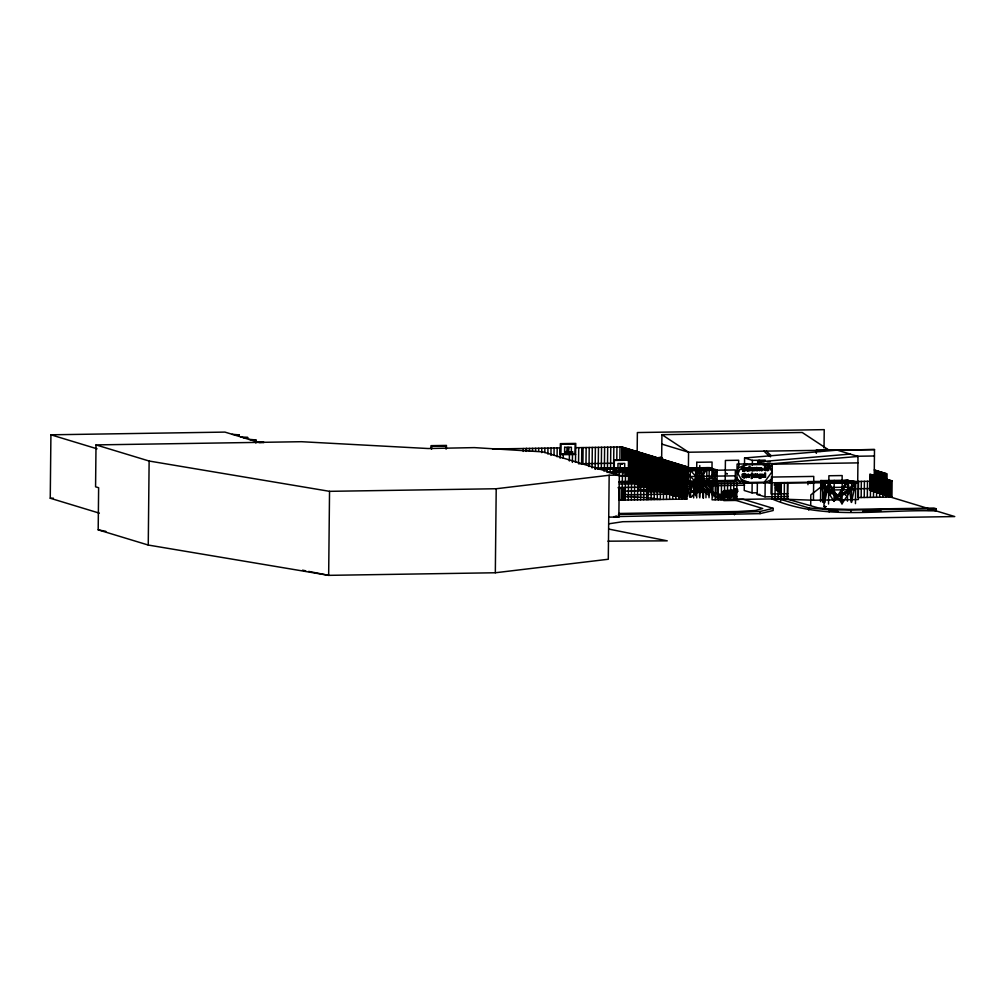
<?xml version="1.0" encoding="UTF-8"?>
<svg xmlns="http://www.w3.org/2000/svg" width="1005" height="1005" viewBox="0 0 1005 1005"><rect width="100%" height="100%" fill="white"/><g stroke="black" fill="none" stroke-linecap="round" stroke-linejoin="round"><path stroke-width="1.5" d="M765.471 469.511L765.395 468.142L766.25 468.154L765.408 467.488L766.174 467.476M99.357 513.153L50.25 498.241L50.916 434.801L224.932 432.1L259.679 442.652L264.089 442.426L256.84 441.785M96.015 444.901L95.576 486.797L98.628 487.727L98.189 529.849L148.25 545.049L328.66 575.35L495.327 572.762L608.289 559.257L609.168 475.252L619.294 475.089L542.951 451.898L474.385 447.614L428.143 448.532L301.5 441.71L96.015 444.901L149.129 461.031L329.54 491.332L496.206 488.744L609.168 475.252M148.25 545.049L149.129 461.031M255.86 443.029L255.898 439.939L248.65 439.298M329.54 491.332L328.66 575.35L308.686 571.405M430.994 448.657L431.032 445.655L446.446 445.416L446.408 448.833M431.66 449.072L431.685 446.258L445.805 446.032L445.78 448.846M495.327 572.762L496.206 488.744M523.253 451.446L523.291 448.506M529.447 451.346L529.472 448.418M532.524 451.295L532.55 448.368M535.602 451.258L535.627 448.318M538.68 451.207L538.705 448.268M541.733 452.627L541.783 448.217M544.811 452.577L544.861 448.18M547.876 453.996L547.939 448.13M550.941 455.416L551.016 448.079M554.019 455.366L554.094 448.029M557.084 456.785L557.172 447.979M560.137 458.205L560.25 447.941L492.513 448.984M563.215 458.154L563.265 453.757M568.34 452.501L569.069 448.004L566.971 448.042C566.657 454.8 568.73 452.715 568.026 447.263M569.345 460.993L569.42 453.657M572.398 462.413L572.498 453.607M575.476 462.363L575.764 443.419L560.363 443.657L560.237 454.687L575.651 454.448M578.717 447.652L578.541 463.782L613.678 463.242M581.619 463.732L581.795 447.602M582.913 463.72L583.076 447.577M585.99 463.669L586.154 447.539M589.031 466.546L589.232 447.489M592.096 467.966L592.309 447.439M595.161 469.385L595.387 447.388M598.226 469.335L598.465 447.351M601.304 469.297L601.543 447.3M603.98 471.043L604.018 468.104M604.382 469.247L604.621 447.25M607.045 472.463L607.095 468.066M607.46 469.197L607.698 447.2M610.123 472.413L610.173 468.016M610.538 469.147L610.776 447.15M613.188 473.832L613.251 467.966M613.854 447.112L613.578 470.88L621.278 470.767M616.253 475.252L616.329 467.915M616.794 460.252L616.932 447.062M619.143 488.443L619.017 499.975L621.09 500.101L621.216 488.556L618.464 488.229L620.726 488.041M608.729 517.148L618.854 516.985L619.407 467.865M619.871 460.202L620.01 447.011M621.781 460.177L621.919 446.986L575.639 447.702M622.17 460.29L622.309 447.099M622.145 500.088L622.484 467.827M623.1 459.109L623.213 447.376M624.608 488.355L623.489 488.518L623.364 500.063L624.494 499.9L624.608 488.355L623.163 488.166M623.866 473.003L623.891 470.24M624.005 459.386L624.13 447.652M623.942 488.154L623.816 499.686L624.494 499.9M624.796 472.011L624.821 469.36M624.922 459.662L625.047 447.929M625.223 500.038L625.562 467.777M625.663 476.383L625.738 469.637M625.839 459.938L625.964 448.205M619.281 481.546L628.69 481.395L628.741 475.943L626.379 475.227L626.404 472.501L624.042 471.772L608.364 472.023M626.592 475.29L626.655 469.197M626.756 460.215L626.881 448.481M627.509 475.566L627.572 469.473M627.673 460.491L627.786 448.758M628.427 475.842L628.464 460.227L614.344 460.441L614.243 470.315L621.291 470.202M628.602 459.31L628.703 449.047M628.301 499.988L628.64 467.727M629.281 481.583L629.62 449.323M630.198 481.86L630.537 449.599M631.442 449.876L631.115 482.136L618.854 482.312M631.379 499.937L631.705 467.677M632.019 482.413L632.359 450.152M632.936 482.689L633.276 450.428M633.854 482.965L634.193 450.705M634.457 499.887L634.783 467.627M634.771 483.242L635.11 450.981M635.399 484.096L635.549 469.423L674.129 468.833M635.675 483.518L636.014 451.258M636.303 484.372L636.466 469.712M636.592 483.807L636.931 451.547M637.22 484.649L637.371 469.988M637.509 484.083L637.848 451.823M637.522 499.849L637.861 467.589M638.137 484.925L638.489 454.361M638.439 484.36L638.765 452.099M638.728 485.503L638.904 469.373M639.054 485.201L639.205 470.541M639.23 470.767L639.406 454.637M655.097 489.435L655.863 489.51L638.954 489.736L639.683 452.376M640.311 454.913L639.959 485.478L673.953 484.963M640.26 484.913L640.6 452.652M640.6 499.799L641.228 455.19M641.177 485.189L641.517 452.928M641.793 486.031L642.145 455.466M642.095 485.465L642.434 453.205M642.71 486.32L643.062 455.742M642.999 485.754L643.338 453.494M643.627 486.596L643.966 456.019M643.677 499.749L644.017 467.488M643.916 486.031L644.255 453.77M644.532 486.872L644.883 456.295M644.833 486.307L645.172 454.046M645.172 485.402L645.336 469.272M645.449 487.149L645.8 456.572M645.75 486.583L646.089 454.323M646.366 487.425L646.517 472.765M646.542 472.991L646.717 456.86M661.956 491.721L662.81 491.734L646.579 491.985L646.994 454.599M646.755 499.699L647.094 467.438M647.283 487.701L647.635 457.137M647.572 487.136L647.911 454.876M648.049 499.686L648.539 457.413M648.489 487.412L648.828 455.152M649.104 488.254L649.456 457.69M649.406 487.689L649.745 455.428M650.021 488.531L650.373 457.966M650.323 487.965L650.662 455.705M650.938 488.819L651.089 474.146M651.114 474.373L651.29 458.242M651.127 499.636L651.567 455.981M651.856 489.096L652.195 458.519M652.145 488.531L652.484 456.27M652.76 489.372L653.112 458.795M653.062 488.807L653.401 456.546M653.677 489.649L654.029 459.071M653.979 489.083L654.318 456.823M654.205 499.586L654.544 467.325M654.393 485.264L654.569 469.134M654.594 489.925L654.946 459.348M654.971 482.023L655.235 457.099M655.599 481.408L655.863 459.637M655.8 489.636L656.139 457.375M656.428 490.478L656.768 459.913M656.717 489.912L657.056 457.652M657.283 499.535L657.685 460.19L637.145 453.946M657.634 490.189L657.974 457.928M658.25 491.03L658.401 476.37M658.426 476.596L658.589 461.936M658.551 490.465L658.891 458.205M659.167 491.319L659.494 462.212M659.468 490.754L659.795 458.481M659.971 462.514L660.612 463.707L661.227 462.89L661.918 465.78L662.835 459.524L661.026 457.338L658.212 457.878L657.195 460.78L659.041 463.443L661.026 463.707L662.27 462.689L662.848 459.712L661.705 460.089L661.918 465.78L660.951 459.649L658.451 459.775L658.978 462.74L660.197 463.72L660.109 461.132L658.451 459.775L659.029 457.375L661.039 459.901L662.835 459.524L661.026 457.338L662.835 459.524M660.021 457.853L661.83 461.295L661.918 465.78L661.34 461.295L659.757 459.75L661.252 460.026M660.084 491.596L660.411 462.488M660.612 463.707L660.624 462.715L662.006 463.129M660.36 499.498L660.712 458.77M661.24 461.107L660.951 459.649L662.885 460.893L657.195 460.78L658.978 462.74L661.755 463.142M660.989 491.872L661.34 461.295L660.109 461.132L661.039 459.901L657.295 459.398M661.29 491.307L661.931 434.663L802.216 432.489L828.861 450.052L825.896 449.147M661.83 461.295L661.994 464.059L661.705 460.089M661.906 492.149L662.27 461.584M662.207 491.583L662.546 459.323M662.37 491.709L662.509 479.31L639.595 473.732L650.461 476.131M662.823 492.425L663.187 461.86M663.124 491.86L663.463 459.599M663.438 499.447L663.777 467.187M663.74 492.701L664.091 462.137M664.029 492.136L664.368 459.875M664.657 492.978L665.009 462.413M664.946 492.412L665.285 460.152M665.561 493.254L665.725 478.594M665.762 478.82L665.926 462.689M665.863 492.689L666.202 460.428M666.516 499.397L666.843 462.966M666.78 492.965L667.119 460.705M667.395 493.807L667.76 463.242M667.697 493.241L668.024 460.981M668.312 494.096L668.664 463.519M668.601 493.53L668.941 461.27M669.217 494.372L669.581 463.795M669.518 493.807L669.858 461.546M669.594 499.347L669.92 467.086M670.134 494.648L670.285 479.988M670.322 480.214L670.498 464.084M670.435 494.083L670.775 461.823M671.051 494.925L671.415 464.36M671.353 494.36L671.692 462.099M671.968 495.201L672.32 464.637M672.257 494.636L672.596 462.375M672.659 499.297L672.998 467.036M673.074 481.043L673.237 464.913M673.162 496.344L673.513 462.652M673.79 495.754L674.154 465.189L661.353 461.295L662.32 461.282L661.478 459.901L661.843 457.828M674.43 462.928L674.079 495.905L675.008 495.465L675.347 463.205M674.707 496.03L674.858 481.37M675.737 499.259L676.076 466.986M675.925 495.741L676.252 463.481M676.541 496.596L676.692 481.923M676.83 496.03L677.169 463.77M677.471 495.402L677.609 482.199M677.747 496.307L678.086 464.046M744.579 485.214L678.161 486.244L678.325 470.817L674.116 469.536M678.375 495.679L678.513 482.475M678.664 496.583L679.003 464.323M678.815 499.209L679.154 466.948M679.292 495.955L679.43 482.764M679.581 496.859L679.92 464.599M680.197 497.701L680.347 483.041M680.498 497.136L680.825 464.875M681.126 496.508L681.264 483.317M681.403 497.412L681.742 465.152M681.893 499.158L682.232 466.898M682.32 497.689L682.659 465.428M682.948 497.073L683.086 483.87M683.237 497.965L683.576 465.704M683.865 497.349L684.003 484.146L635.549 469.423M684.154 498.241L684.493 465.981M684.97 499.108L685.31 466.848M685.058 498.53L685.397 466.257M685.975 498.807L686.315 466.546M619.13 500.126L686.892 499.083L687.232 466.823L621.919 446.986M687.232 496.508L687.357 484.096M736.992 480.34L688.274 481.094L688.576 452.225L661.931 434.663M689.983 496.885L690.272 470.453L682.269 468.029L689.593 496.922M690.586 496.457L690.711 484.046M693.651 497.952L693.789 483.995M695.045 491.709L695.083 488.907L695.875 489.159L695.849 491.948M695.435 495.804L695.724 467.815M696.729 497.915L696.867 483.945M699.43 497.01L699.769 465.541M691.553 491.508L699.631 491.382L699.668 488.581L696.967 488.631M699.807 497.864L699.945 483.895M702.03 492.111L702.068 489.309L699.367 489.36M702.884 497.814L703.023 483.857M703.437 498.229L703.726 470.252M705.962 497.764L706.1 483.807M706.716 482.161L706.842 470.378M709.04 497.714L709.191 467.614L682.269 468.029L708.902 495.591L717.193 470.039L709.191 467.614L681.968 496.005M712.256 483.707L712.093 499.837L787.304 498.668L787.48 482.538M715.171 499.786L715.334 483.656M717.193 470.039L716.892 498.028L690.272 470.453L717.193 470.039L691.025 497.349M718.248 499.749L718.412 483.619M718.387 499.812L718.801 495.679L736.15 495.402L736.941 496.822L718.424 497.111M718.763 499.799L718.801 495.679M720.648 499.774L720.685 495.641L723.575 490.842L737.557 489.636L737.632 491.445L736.489 492.827L722.231 493.04M721.364 495.98L721.49 483.568M721.628 499.761L721.691 494.51L735.61 494.297L736.15 495.402M722.658 499.736L722.746 491.671L737.632 491.445M723.474 499.724L723.575 490.842L737.293 490.628M724.492 491.282L724.567 483.518M724.869 499.711L724.969 490.277M725.195 480.528L725.409 460.453L738.675 460.24L738.625 464.875M727.319 499.673L727.645 483.468M729.065 499.636L729.165 490.591M730.597 495.829L730.723 483.418M730.798 499.611L730.886 490.729M733.499 499.573L734.24 488.832L734.756 499.548M733.738 489.586L733.801 483.38M734.127 499.56L734.24 488.832M734.441 514.774L734.467 512.6L760.094 511.47L773.172 508.354L773.147 510.527L760.069 513.63L613.841 516.645M735.547 499.535L735.66 489.058L734.052 489.083M736.188 489.422L735.61 494.297M736.489 492.827L736.527 489.649L735.66 489.058M736.778 492.638L736.703 499.46M736.816 489.536L737.08 464.084L772.292 463.531L771.928 498.907C824.037 521.118 881.498 509.07 936.158 510.917L936.183 508.744L933.934 508.065L848.748 509.384L825.758 508.731L817.882 507.776L787.644 499.259L780.571 499.359L780.546 501.533M737.281 491.872L737.306 489.334L736.527 489.649M743.939 474.473L743.851 475.114L743.097 473.606L741.992 474.486L742.481 477.312L743.625 477.538M743.147 476.219L743.084 475.126L743.926 475.139M743.549 477.513L743.914 476.81L743.11 476.684M745.836 475.968C745.032 471.797 743.989 484.435 744.202 473.292L745.446 474.486M744.328 482.764L744.24 490.503L752.042 492.877L757.268 492.789M744.517 464.184L744.579 457.991L837.203 450.127L874.501 449.549L874.099 488.493L857.001 488.757M745.773 474.347L746.627 477.45L745.823 477.463L745.76 475.579M746.627 477.45L746.564 475.466M747.745 470.855L748.826 470.616L748.109 470.126M747.62 470.164C745.735 468.883 749.529 470.189 748.8 468.757M749.253 466.571L749.202 470.755L750.082 470.767L750.119 466.584L749.328 466.596M748.788 477.45L749.542 476.458L749.052 477.388M747.871 476.295L749.592 476.081L749.504 475.39M751.124 474.347L751.2 475.026L751.124 474.347L752.469 474.347L752.431 477.413M751.64 477.099C752.908 471.797 749.642 480.503 752.167 478.217M752.042 492.877L752.142 483.581M752.33 465.014L752.381 460.365L744.579 457.991L747.67 457.953M752.469 473.92L751.552 473.179L752.481 473.179M751.338 467.714A1.746 1.671 -73.1 0 1 752.506 467.727L752.795 468.669L752.72 467.84A1.746 1.671 -73.1 0 0 751.413 467.727L750.748 470.227M752.531 470.629L752.494 469.85M753.838 475.817L753.851 474.322L752.971 474.31L753.047 476.571M755.421 477.312L755.371 474.272L755.421 477.312L754.165 477.287M753.813 476.433L754.629 476.445L754.579 474.285L755.446 474.297M757.632 475.428L756.765 475.139L756.828 477.3L755.948 477.287L755.986 474.272L757.644 474.184M755.974 467.627L756.853 467.639L755.974 467.627L756.024 470.667L756.828 470.654L757.029 468.393M756.024 477.312L755.986 474.272M756.778 467.614L757.406 467.576M788.322 496.457L765.031 496.822L757.242 494.447L757.355 483.619M758.574 468.355C757.896 472.777 758.034 469.498 756.953 468.368M758.36 475.277L758.423 477.275L757.619 477.287L757.556 475.767M757.556 470.642L757.556 468.77M758.876 463.355L758.913 460.265L764.102 461.848M759.868 477.689L759.014 477.488L759.478 478.355M758.486 468.33C759.29 469.448 759.855 472.802 759.818 468.33M759.805 470.591L759.83 468.619M760.069 513.63L760.094 511.47M759.089 477.513L760.471 476.86L759.793 477.187M762.72 469.599L762.782 470.39L762.795 469.624M762.757 468.544L762.77 468.87M763.184 477.249L764.265 477.011L763.549 476.533M764.604 467.501L764.617 466.634L764.679 469.838M764.717 477.174L764.679 472.966L765.559 472.978L765.509 477.161L764.642 477.149L765.509 477.161M765.031 496.822L765.194 481.345M765.483 467.501L764.617 466.634M771.174 481.671L771.036 493.958L787.757 493.694M778.084 498.819L778.172 489.925M778.222 485.616L778.247 482.689M779.051 490.817L777.267 490.855L775.508 487.965L777.267 484.774L779.968 485.227L780.948 486.923L780.119 493.719L779.792 487.249L778.222 484.762M775.596 486.797L779.465 486.546L780.119 493.719L779.503 487.249L777.267 484.774L776.677 488.154L778.398 491.118L778.347 488.317C780.571 483.468 780.973 492.048 780.119 493.719L779.566 488.493L775.508 487.965L777.367 490.139C780.722 492.664 782.028 487.199 778.85 486.96M781.149 498.769L781.325 482.639M784.227 498.719L784.403 482.588M787.669 499.359L787.845 482.953L775.169 482.739L775.006 498.869L813.447 500.239L858.345 499.535L858.521 482.614L852.893 480.893L807.995 481.596L807.957 484.674M808.711 510.088L808.736 507.914L780.571 499.359M810.708 505.176L810.809 494.9L826.751 482.438M813.447 500.239L813.635 483.305L807.995 481.596M813.698 482.551L813.761 476.408L771.212 477.074M816.311 453.343L816.336 450.253L837.203 450.127L857.994 456.446L857.705 483.003M820.532 501.596L820.758 480.616L847.68 480.202L855.682 482.626L855.456 503.618M822.53 502.211L822.756 481.219M824.037 447.954L824.226 429.65L637.371 432.552L636.931 473.719L678.161 486.244M823.987 506.482L824.1 496.194L828.886 483.028A43.215 22.424 -86.4 0 0 833.949 492.865L834.728 493.807A43.215 22.424 -86.4 0 0 837.19 496.256A2.111 2.01 -73.1 0 0 838.899 499.372A2.111 2.01 -73.1 0 0 840.683 496.194L855.682 482.626L820.758 480.616L824.54 502.814L828.761 483.041L842.002 503.819L855.682 482.626L828.761 483.041L820.758 480.616L833.999 501.395L847.68 480.202L828.761 483.041L828.535 504.033M824.54 502.814L824.753 481.835M828.836 481.935L828.899 475.754L842.165 475.553L842.102 481.734M829.138 511.934L829.163 509.761L808.736 507.914M830.695 494.372L830.733 490.867A4.56 4.108 80.2 0 1 833.095 493.292M833.999 501.395L834.213 480.403M834.439 495.503L834.477 492.01A4.56 2.374 -86.4 0 1 835.833 494.133M841.713 494.196L841.75 490.704A4.56 2.374 -86.4 0 0 840.356 493.179M842.002 503.819L842.215 482.84M845.469 495.339L845.506 491.834A4.56 4.108 80.2 0 0 843.095 494.02M847.454 501.181L847.68 480.202L838.949 495.666L840.683 496.194A43.215 38.881 80.2 0 0 845.017 493.656L846.386 492.664A43.215 38.881 80.2 0 0 855.682 482.626L851.461 502.4L847.68 480.202A43.215 22.424 -86.4 0 1 842.265 491.42L841.461 492.576A43.215 22.424 -86.4 0 1 838.949 495.666M850.959 512.236L850.984 510.063L936.183 508.744M851.461 502.4L851.675 481.408M858.257 481.445L858.082 497.576L891.938 497.048L892.101 480.918L869.827 474.159L869.664 490.289M861.159 497.525L861.335 481.395M864.237 497.475L864.413 481.345M867.315 497.437L867.491 481.307M870.393 497.387L870.745 474.435M871.486 490.842L871.662 474.712M872.403 491.118L872.579 474.988M873.32 491.395L873.483 475.264M873.471 497.337L873.647 481.207M874.237 491.671L874.4 475.541M875.016 486.37L875.179 470.24M875.229 491.973L875.405 475.842M875.92 486.646L876.096 470.516M876.222 492.274L876.398 476.144M876.548 497.287L876.724 481.156M876.837 486.935L877.013 470.805M877.139 492.563L877.315 476.433M877.754 487.211L877.918 471.081M878.056 492.839L878.219 476.709M878.672 487.488L878.835 471.358M878.973 493.116L879.136 476.986M879.576 487.764L879.752 471.634M879.626 497.236L879.802 481.106M879.89 493.392L880.053 477.262M880.493 488.041L880.669 471.91M880.795 493.669L880.97 477.538M881.41 488.317L881.573 472.187M881.712 493.945L881.888 477.815M882.327 488.593L882.491 472.463M882.629 494.221L882.792 478.091M882.704 497.199L882.867 481.068M883.244 488.87L883.408 472.739M883.546 494.498L883.709 478.367M884.149 489.146L884.325 473.016M884.45 494.774L884.626 478.644M885.066 489.435L885.242 473.305M885.367 495.063L885.543 478.933M885.782 497.148L885.945 481.018M885.983 489.711L886.146 473.581M886.284 495.339L886.448 479.209M891.938 497.048L869.551 490.252L886.9 489.988L887.063 473.858L874.262 469.963M887.201 495.616L887.365 479.486M888.119 495.892L888.282 479.762M888.86 497.098L889.023 480.968M889.023 496.168L889.199 480.038M889.94 496.445L890.116 480.315M890.945 496.746L891.108 480.616M753.499 470.566L752.921 468.833L754.014 467.614M755.534 469.147L755.333 470.089M755.597 469.523L755.521 468.795M758.8 475.315L758.863 476.043M768.737 469.875L768.41 467.589M746.288 468.958L746.929 470.667M747.419 474.775L747.13 476.621M761.991 474.787L762.154 476.885M752.205 478.041L752.469 474.347M754.567 469.888L754.717 469.159M754.755 469.637L753.951 468.343M768.122 468.958L767.619 469.888M759.667 475.692L760.571 474.925L760.069 476.433M751.338 469.247L752.418 468.443M747.896 475.29L748.813 475.528M761.413 468.116C760.119 469.26 763.172 468.292 761.325 468.104M745.308 467.79L746.2 467.802L745.308 467.79L744.981 469.825L744.466 467.802L743.26 469.825M779.968 485.227L778.184 485.465L776.752 486.985L779.453 490.49L780.558 490.465L780.948 486.923L779.252 486.546M766.463 468.33L766.564 469.938M760.333 468.757L760.873 467.727M759.642 474.159L761.375 474.209L760.672 478.179M744.077 468.883C743.775 474.435 744.529 468.556 744.152 468.908M744.504 470.817L745.421 470.83L746.125 467.777M659.041 463.443L661.026 463.707L662.885 460.893M750.635 468.518L750.622 469.963M780.872 487.89L780.257 490.088L780.81 486.722M742.733 481.835L736.992 472.074L739.328 464.046M682.119 482.023L709.04 481.596L712.897 496.809L713.186 468.833L717.042 484.033L690.121 484.448L682.119 482.023L686.264 469.247M685.975 497.224L690.121 484.448M698.488 468.958L690.762 491.269L694.756 492.488L708.224 492.274L700.962 469.109M738.072 473.895L739.391 470.152M754.768 468.745C753.788 466.898 753.097 470.88 754.655 469.913M753.951 468.456L754.077 470.076M767.355 468.242L767.23 469.436M660.888 463.418L662.798 460.692M766.576 468.054L766.388 469.36M747.142 467.802L746.363 469.687M835.457 495.729L820.758 480.616A43.215 38.881 80.2 0 0 829.828 491.608L831.173 492.739A43.215 38.881 80.2 0 0 835.457 495.729L837.19 496.256L839.162 494.774L840.683 496.194M769.164 482.827L772.154 477.174M763.285 474.724L762.506 475.29L763.348 474.825M762.732 474.863L763.461 475.277M640.034 474.511L640.235 473.079L639.959 474.574M769.353 464.951L772.204 471.571L763.901 482.915L770.659 480.001M655.474 476.86L654.883 476.885M780.307 491.458L776.677 488.154L778.712 487.513L776.752 486.985M660.109 461.132L661.252 459.901L662.383 461.094M658.463 459.587L659.958 458.054L661.378 458.041M758.436 467.815L759.692 467.777M768.662 470.139L767.895 470.528M747.343 474.749L748.7 474.335M766.652 467.79L767.418 467.413M762.066 474.523L762.858 474.121M779.151 487.048L779.189 484.749L780.948 486.923L779.151 487.337L780.986 488.091L778.347 488.317M824.113 506.646C827.819 506.445 823.321 506.935 824.929 506.558M620.236 468.795L621.379 468.971M736.992 472.074L747.092 463.933L738.16 468.066M747.217 468.443L747.996 468.606M762.066 469.913L762.707 469.624M745.17 474.599L746.2 474.435M749.315 476.571L747.833 476.433M747.544 474.548L748.423 474.31M658.388 460.968L660.951 459.938M662.257 463.129L660.398 462.903L661.868 464.059M759.403 478.33L760.747 478.204M765.772 469.9L766.225 470.478L765.282 470.541M753.649 470.667L754.843 470.679M768.235 470.466L767.594 470.554M752.431 470.729L751.564 470.767M761.363 470.616L762.38 470.566M659.481 460.403L660.8 460.102M760.521 478.305L759.893 478.355M622.397 464.209L620.299 464.235L620.198 468.833L622.547 468.971M647.12 491.973L639.318 489.787M743.449 476.873L743.901 477.463M689.694 470.29L707.281 467.639M692.169 470.428L709.756 467.777M609.068 523.768L622.773 521.708L954.75 516.557L933.921 510.239L927.716 510.326M762.732 476.42L763.624 476.558M255.898 439.939L251.476 440.165M754.052 477.4L753.009 476.772M824.376 506.683L825.582 506.608M622.861 468.946L621.781 468.983M764.076 463.921L757.582 461.948L850.192 454.072M771.551 463.782L857.994 456.446M763.599 477.249L762.28 477.036M620.726 488.166L620.035 488.242L622.598 488.204M655.335 489.573L654.745 489.573M567.172 452.501L571.581 452.275L569.031 452.011M622.698 470.177L628.364 470.076M618.98 513.48L737.72 511.52L755.27 510.49L762.732 508.517L732.62 499.385L743.097 499.221L773.172 508.354M232.105 434.273L239.353 434.901L234.931 435.14M240.71 436.886L247.959 437.527L243.549 437.753M613.691 459.85L629.105 459.612L628.979 470.642L622.824 470.742M855.783 456.27L874.438 455.981M752.381 460.365L765.232 460.164M661.24 463.079L662.383 463.066M757.582 461.948L760.195 461.898M767.23 461.798L770.358 461.747M661.416 464.009L662.182 463.996M771.652 464.209L857.918 462.878M746.037 464.787L767.029 464.461M594.784 468.255L687.232 466.823M595.048 468.606L613.867 468.305M620.173 468.732L617.937 468.77L617.987 463.519L624.721 463.418L624.67 468.657L622.472 468.732M598.98 469.297L614.658 469.059M742.042 467.84L742.758 470.855L742.042 467.84L742.959 467.853L743.336 469.85M742.13 467.865L742.959 467.853M744.542 467.827L743.763 467.815M747.067 468.883L748.109 468.895M747.054 469.448L748.888 469.448M761.576 469.951L761.024 469.235L762.77 469.209M762.845 469.235L761.024 469.235M678.325 470.817L735.359 469.938L735.233 481.722L678.199 482.601L636.969 470.076L651.265 469.85L661.805 471.194M609.156 472.765L620.135 472.589M623.263 472.538L626.404 472.501M742.758 470.855L743.675 470.855M616.97 475.365L620.11 475.327M623.238 475.277L626.379 475.227M619.344 476.094L628.741 475.943M735.296 475.83L678.262 476.709L674.053 475.428M744.152 477.463L744.956 477.45M746.552 477.425L745.823 477.463M755.345 477.287L754.617 477.325M755.948 477.287L756.828 477.3M619.231 483.995L687.056 482.953L628.54 465.177M744.806 482.5L764.428 482.199M637.095 484.661L671.214 484.134M684.003 484.146L809.025 482.212M830.557 481.872L892.101 480.918M858.521 482.614L787.845 482.953M618.138 487.538L647.396 487.086M621.216 488.556L623.489 488.518M50.25 498.241L53.391 498.191M777.87 487.073L780.433 487.036L780.546 487.764M820.683 487.613L847.604 487.186L855.607 489.623L828.685 490.038L822.68 488.216M779.566 488.493L780.496 488.48M624.168 491.144L658.978 490.603M701.528 491.093L708.224 492.274A140.625 123.226 81.4 0 1 690.762 491.269L699.631 491.382M778.812 490.113L776.337 489.95M705.02 491.307L702.332 491.345L705.523 492.312M778.624 490.314L779.415 490.302M692.357 491.747L700.435 491.633M705.824 491.546L703.123 491.583L703.161 488.782L703.952 489.033L703.927 491.834L706.616 491.784M693.161 491.998L698.538 491.91M693.952 492.236L707.42 492.035M777.267 490.855L778.8 491.118M670.624 494.133L627.346 494.812L623.314 493.581M757.242 494.447L759.855 494.41M723.751 500.616L736.049 500.427M618.439 514.409L734.467 512.6M862.654 511.344L881.247 511.055M874.501 449.549L688.576 452.225L661.843 444.11M607.962 541.18L667.245 540.841L609.13 529.145M566.795 452.489C583.176 452.639 559.81 451.258 567.297 452.489M829.163 509.761L850.984 510.063M776.476 485.277L779.541 485.44L780.948 486.923M619.482 467.627L620.399 467.652M619.469 468.116L620.399 468.142M568.943 451.974L566.468 451.773L571.594 451.785L566.393 452.212L568.931 452.464M830.331 511.03L837.994 511.256M778.222 485.415L778.862 485.453M684.166 468.003L716.628 469.875M682.835 468.204L715.284 470.076M747.821 470.88L746.853 470.642M747.645 467.664L748.436 467.89M824.201 506.583L826.085 506.721M754.24 467.564L755.534 468.506M757.569 474.159L758.436 475.051M759.868 477.199L759.026 476.81M658.212 457.878L659.958 458.054M778.862 487.149L780.081 487.237L779.666 486.546M657.86 462.551L658.978 462.74M98.189 529.849L105.877 531.356M302.543 570.187L305.621 570.79M758.674 468.292L759.102 469.121M765.358 470.566L764.642 470.026M743.047 477.551L742.268 476.546M761.438 470.642L760.308 469.75M656.177 477.476L661.24 478.945M767.38 470.566L766.627 470.152M816.336 450.253L820.331 451.459M873.684 485.968L886.9 489.988M890.593 497.073L929.437 508.869M820.721 484.109L824.716 485.327M764.679 468.179L764.717 470.051M808.259 482.815L810.445 483.468M752.783 469.762L752.77 470.566M839.791 498.028L840.657 498.292M835.431 497.827L837.165 498.354M758.423 477.275L757.619 477.287M709.04 481.596L717.042 484.033M661.529 472.978L688.274 481.094M692.458 486.018L721.954 494.975M701.239 491.872L702.834 492.362M696.138 491.181L700.146 492.4M693.45 491.219L697.445 492.437M628.364 481.307L686.892 499.083M615.864 516.08L618.854 516.985M50.916 434.801L97.045 448.808M738.575 480.491L746.891 483.179M762.556 464.524L768.662 466.697M741.338 479.473L749.039 482.438M772.267 466.282L766.438 463.632L772.204 471.571M767.393 469.8L767.117 468.971M766.903 470.353L766.375 469.637M755.019 467.79L755.597 468.82M746.263 474.498L746.64 475.227M759.252 476.998L758.825 476.332M759.83 476.345L759.579 475.667M828.886 483.066L837.19 496.256M749.228 474.649L749.592 475.742M736.941 477.702L740.208 483.279M762.644 476.232L764.328 475.855L764.177 474.875M655.7 476.96L654.783 476.295L654.129 477.275M748.738 468.481L748.888 469.109M654.908 477.111L655.009 483.305M770.596 456.798A121.856 44.597 88.6 0 1 764.001 451.057M770.76 455.152A121.856 44.597 88.6 0 1 766.388 451.019M624.08 496.721A38.831 3.379 0.6 0 1 659.456 499.51M837.931 495.465A2.111 2.01 -73.1 0 1 839.954 495.44M837.554 498.719A2.111 2.01 -73.1 0 1 835.105 497.274A2.111 2.01 -73.1 0 1 836.549 494.686A2.111 2.01 -73.1 0 1 839.012 496.131M701.854 491.671A140.625 66.632 -86.7 0 0 704.216 491.056L700.397 468.933L699.053 469.134L694.756 492.488A140.625 66.632 -86.7 0 0 700.271 491.985M526.369 448.456L526.331 451.396L526.394 448.456M561.016 444.248L560.916 454.122L575.023 453.883L575.136 444.022L561.016 444.248M564.659 447.313L564.609 452.564L571.343 452.464L571.393 447.212L564.659 447.313M696.779 462.287L696.603 479.058L711.879 478.832L712.055 462.061L696.779 462.287M647.17 476.119L646.391 475.943L647.195 476.144M639.13 473.468L640.022 474.096L639.13 473.468M780.081 483.794C780.269 486.206 776.94 484.448 780.081 483.794M726.238 473.481L727.268 473.757L726.238 473.481M661.755 479.046C662.433 482.274 664.33 476.998 661.755 479.046M662.019 479.636L662.999 478.933L662.069 479.561M779.076 484.586L774.038 484.938L777.079 485.34L775.232 483.87L778.724 485.101L776.915 483.066L778.033 485.013L778.385 483.041L779.076 484.586M781.061 484.825C780.508 486.809 778.322 483.82 781.061 484.825M565.539 451.647L572.536 451.773L565.539 451.647M840.042 499.121A2.111 2.01 -73.1 0 0 840.08 495.478A2.111 2.01 -73.1 0 0 837.039 497.349A2.111 2.01 -73.1 0 0 840.042 499.121"/></g></svg>
